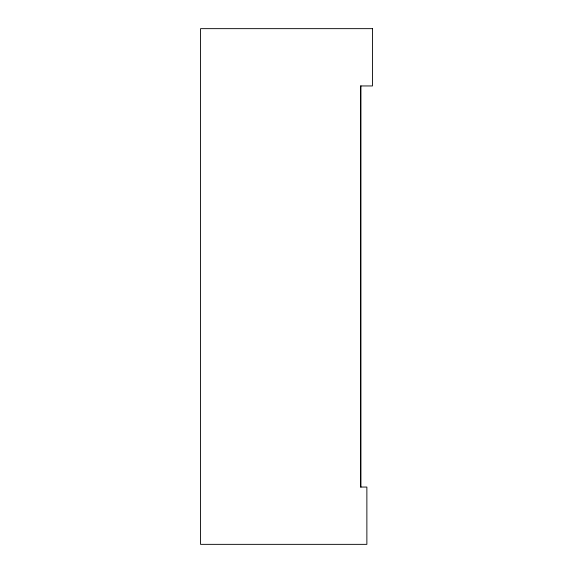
<?xml version="1.0" encoding="UTF-8"?>
<svg xmlns="http://www.w3.org/2000/svg" width="573" height="573" viewBox="0 0 573 573"><rect width="100%" height="100%" fill="white"/><g stroke="black" fill="none" stroke-linecap="round" stroke-linejoin="round"><path stroke-width="0.86" d="M360.933 85.95L360.933 487.05M372.45 28.65L200.55 28.65L200.55 544.35L366.87 544.35L366.87 487.05L360.446 487.05L360.446 85.95L372.45 85.95L372.45 28.65"/></g></svg>
